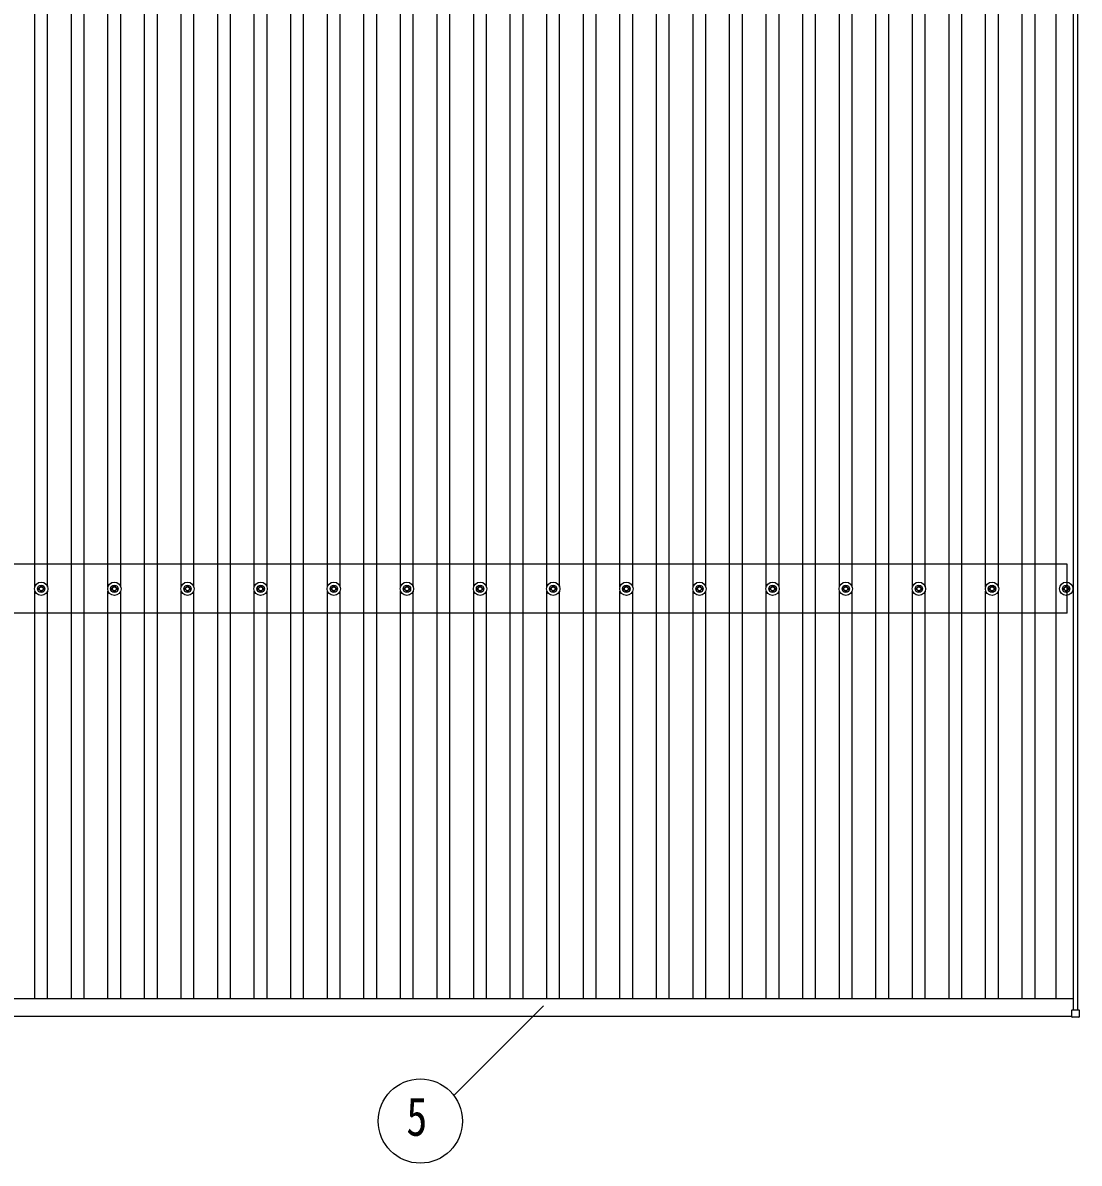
# Model space of a CAD drawing. Units: millimetres, scale not verified. Extents: x -16820 to 16820, y -11880 to 11880.
# Drawn here: x -8161 to -5273, y 1591 to 4710 of the extents above; entities that cross this region are included whole.
import ezdxf
from ezdxf.enums import TextEntityAlignment as Align

# ---------------------------------------------------------------- set-up
doc = ezdxf.new("R2010")
doc.units = ezdxf.units.MM
doc.header["$LTSCALE"] = 50
for name, color, linetype in [('0-4_YKK_13', 4, 'Continuous'), ('0-5_YKK_A1', 4, 'Continuous'), ('0-6_YKK_D', 6, 'Continuous')]:
    doc.layers.add(name, color=color, linetype=linetype)
doc.styles.add('ＭＳ ゴシック', font='')
doc.styles.get('ＭＳ ゴシック').set_extended_font_data('MS Gothic')

msp = doc.modelspace()

# ---------------------------------------------------------------- linework, layer by layer
at = {"layer": '0-4_YKK_13'}
for p, q in [((-8120.92, 3163.56), (-8116.51, 3163.56)), ((-8120.92, 3160.06), (-8116.51, 3160.06)), ((-8112.67, 3171.81), (-8112.67, 3167.39)), ((-8112.67, 3156.23), (-8112.67, 3151.81)), ((-8109.17, 3171.81), (-8109.17, 3167.39)), ((-8109.17, 3156.23), (-8109.17, 3151.81)), ((-8105.34, 3163.56), (-8100.93, 3163.56)), ((-8105.34, 3160.06), (-8100.93, 3160.06)), ((-7920.92, 3163.56), (-7916.51, 3163.56)), ((-7920.92, 3160.06), (-7916.51, 3160.06)), ((-7912.67, 3171.81), (-7912.67, 3167.39)), ((-7912.67, 3156.23), (-7912.67, 3151.81)), ((-7909.17, 3171.81), (-7909.17, 3167.39)), ((-7909.17, 3156.23), (-7909.17, 3151.81)), ((-7905.34, 3163.56), (-7900.93, 3163.56)), ((-7905.34, 3160.06), (-7900.93, 3160.06)), ((-7720.92, 3163.56), (-7716.51, 3163.56)), ((-7720.92, 3160.06), (-7716.51, 3160.06)), ((-7712.67, 3171.81), (-7712.67, 3167.39)), ((-7712.67, 3156.23), (-7712.67, 3151.81)), ((-7709.17, 3171.81), (-7709.17, 3167.39)), ((-7709.17, 3156.23), (-7709.17, 3151.81)), ((-7705.34, 3163.56), (-7700.93, 3163.56)), ((-7705.34, 3160.06), (-7700.93, 3160.06)), ((-7520.92, 3163.56), (-7516.51, 3163.56)), ((-7520.92, 3160.06), (-7516.51, 3160.06)), ((-7512.67, 3171.81), (-7512.67, 3167.39)), ((-7512.67, 3156.23), (-7512.67, 3151.81)), ((-7509.17, 3171.81), (-7509.17, 3167.39)), ((-7509.17, 3156.23), (-7509.17, 3151.81)), ((-7505.34, 3163.56), (-7500.93, 3163.56)), ((-7505.34, 3160.06), (-7500.93, 3160.06)), ((-7320.92, 3163.56), (-7316.51, 3163.56)), ((-7320.92, 3160.06), (-7316.51, 3160.06)), ((-7312.67, 3171.81), (-7312.67, 3167.39)), ((-7312.67, 3156.23), (-7312.67, 3151.81)), ((-7309.17, 3171.81), (-7309.17, 3167.39)), ((-7309.17, 3156.23), (-7309.17, 3151.81)), ((-7305.34, 3163.56), (-7300.93, 3163.56)), ((-7305.34, 3160.06), (-7300.93, 3160.06)), ((-7120.92, 3163.56), (-7116.51, 3163.56)), ((-7120.92, 3160.06), (-7116.51, 3160.06)), ((-7112.67, 3171.81), (-7112.67, 3167.39)), ((-7112.67, 3156.23), (-7112.67, 3151.81)), ((-7109.17, 3171.81), (-7109.17, 3167.39)), ((-7109.17, 3156.23), (-7109.17, 3151.81)), ((-7105.34, 3163.56), (-7100.93, 3163.56)), ((-7105.34, 3160.06), (-7100.93, 3160.06)), ((-6920.92, 3163.56), (-6916.51, 3163.56)), ((-6920.92, 3160.06), (-6916.51, 3160.06)), ((-6912.67, 3171.81), (-6912.67, 3167.39)), ((-6912.67, 3156.23), (-6912.67, 3151.81)), ((-6909.17, 3171.81), (-6909.17, 3167.39)), ((-6909.17, 3156.23), (-6909.17, 3151.81)), ((-6905.34, 3163.56), (-6900.93, 3163.56)), ((-6905.34, 3160.06), (-6900.93, 3160.06)), ((-6720.92, 3163.56), (-6716.51, 3163.56)), ((-6720.92, 3160.06), (-6716.51, 3160.06)), ((-6712.67, 3171.81), (-6712.67, 3167.39)), ((-6712.67, 3156.23), (-6712.67, 3151.81)), ((-6709.17, 3171.81), (-6709.17, 3167.39)), ((-6709.17, 3156.23), (-6709.17, 3151.81)), ((-6705.34, 3163.56), (-6700.93, 3163.56)), ((-6705.34, 3160.06), (-6700.93, 3160.06)), ((-6520.92, 3163.56), (-6516.51, 3163.56)), ((-6520.92, 3160.06), (-6516.51, 3160.06)), ((-6512.67, 3171.81), (-6512.67, 3167.39)), ((-6512.67, 3156.23), (-6512.67, 3151.81)), ((-6509.17, 3171.81), (-6509.17, 3167.39)), ((-6509.17, 3156.23), (-6509.17, 3151.81)), ((-6505.34, 3163.56), (-6500.93, 3163.56)), ((-6505.34, 3160.06), (-6500.93, 3160.06)), ((-6320.92, 3163.56), (-6316.51, 3163.56)), ((-6320.92, 3160.06), (-6316.51, 3160.06)), ((-6312.67, 3171.81), (-6312.67, 3167.39)), ((-6312.67, 3156.23), (-6312.67, 3151.81)), ((-6309.17, 3171.81), (-6309.17, 3167.39)), ((-6309.17, 3156.23), (-6309.17, 3151.81)), ((-6305.34, 3163.56), (-6300.93, 3163.56)), ((-6305.34, 3160.06), (-6300.93, 3160.06)), ((-6120.92, 3163.56), (-6116.51, 3163.56)), ((-6120.92, 3160.06), (-6116.51, 3160.06)), ((-6112.67, 3171.81), (-6112.67, 3167.39)), ((-6112.67, 3156.23), (-6112.67, 3151.81)), ((-6109.17, 3171.81), (-6109.17, 3167.39)), ((-6109.17, 3156.23), (-6109.17, 3151.81)), ((-6105.34, 3163.56), (-6100.93, 3163.56)), ((-6105.34, 3160.06), (-6100.93, 3160.06)), ((-5920.92, 3163.56), (-5916.51, 3163.56)), ((-5920.92, 3160.06), (-5916.51, 3160.06)), ((-5912.67, 3171.81), (-5912.67, 3167.39)), ((-5912.67, 3156.23), (-5912.67, 3151.81)), ((-5909.17, 3171.81), (-5909.17, 3167.39)), ((-5909.17, 3156.23), (-5909.17, 3151.81)), ((-5905.34, 3163.56), (-5900.93, 3163.56)), ((-5905.34, 3160.06), (-5900.93, 3160.06)), ((-5720.92, 3163.56), (-5716.51, 3163.56)), ((-5720.92, 3160.06), (-5716.51, 3160.06)), ((-5712.67, 3171.81), (-5712.67, 3167.39)), ((-5712.67, 3156.23), (-5712.67, 3151.81)), ((-5709.17, 3171.81), (-5709.17, 3167.39)), ((-5709.17, 3156.23), (-5709.17, 3151.81)), ((-5705.34, 3163.56), (-5700.93, 3163.56)), ((-5705.34, 3160.06), (-5700.93, 3160.06)), ((-5520.92, 3163.56), (-5516.51, 3163.56)), ((-5520.92, 3160.06), (-5516.51, 3160.06)), ((-5512.67, 3171.81), (-5512.67, 3167.39)), ((-5512.67, 3156.23), (-5512.67, 3151.81)), ((-5509.17, 3171.81), (-5509.17, 3167.39)), ((-5509.17, 3156.23), (-5509.17, 3151.81)), ((-5505.34, 3163.56), (-5500.93, 3163.56)), ((-5505.34, 3160.06), (-5500.93, 3160.06)), ((-5318.17, 3163.56), (-5313.75, 3163.56)), ((-5318.17, 3160.06), (-5313.75, 3160.06)), ((-5309.92, 3171.81), (-5309.92, 3167.39)), ((-5309.92, 3156.23), (-5309.92, 3151.81)), ((-5306.42, 3171.81), (-5306.42, 3167.39)), ((-5306.42, 3156.23), (-5306.42, 3151.81)), ((-5302.59, 3163.56), (-5298.17, 3163.56)), ((-5302.59, 3160.06), (-5298.17, 3160.06)), ((-5292.62, 1990.81), (-5292.62, 2008.81)), ((-5291.62, 2009.81), (-5273.62, 2009.81)), ((-5272.62, 2008.81), (-5272.62, 1990.81)), ((-5273.62, 1989.81), (-5291.62, 1989.81))]:
    msp.add_line(p, q, dxfattribs=at)
for centre, radius in [((-8110.92, 3161.81), 18.25), ((-8110.92, 3161.81), 10.15), ((-8110.92, 3161.81), 5.85), ((-8110.92, 3161.81), 5.25), ((-7910.92, 3161.81), 18.25), ((-7910.92, 3161.81), 10.15), ((-7910.92, 3161.81), 5.85), ((-7910.92, 3161.81), 5.25), ((-7710.92, 3161.81), 18.25), ((-7710.92, 3161.81), 10.15), ((-7710.92, 3161.81), 5.85), ((-7710.92, 3161.81), 5.25), ((-7510.92, 3161.81), 18.25), ((-7510.92, 3161.81), 10.15), ((-7510.92, 3161.81), 5.85), ((-7510.92, 3161.81), 5.25), ((-7310.92, 3161.81), 18.25), ((-7310.92, 3161.81), 10.15), ((-7310.92, 3161.81), 5.85), ((-7310.92, 3161.81), 5.25), ((-7110.92, 3161.81), 18.25), ((-7110.92, 3161.81), 10.15), ((-7110.92, 3161.81), 5.85), ((-7110.92, 3161.81), 5.25), ((-6910.92, 3161.81), 18.25), ((-6910.92, 3161.81), 10.15), ((-6910.92, 3161.81), 5.85), ((-6910.92, 3161.81), 5.25), ((-6710.92, 3161.81), 18.25), ((-6710.92, 3161.81), 10.15), ((-6710.92, 3161.81), 5.85), ((-6710.92, 3161.81), 5.25), ((-6510.92, 3161.81), 18.25), ((-6510.92, 3161.81), 10.15), ((-6510.92, 3161.81), 5.85), ((-6510.92, 3161.81), 5.25), ((-6310.92, 3161.81), 18.25), ((-6310.92, 3161.81), 10.15), ((-6310.92, 3161.81), 5.85), ((-6310.92, 3161.81), 5.25), ((-6110.92, 3161.81), 18.25), ((-6110.92, 3161.81), 10.15), ((-6110.92, 3161.81), 5.85), ((-6110.92, 3161.81), 5.25), ((-5910.92, 3161.81), 18.25), ((-5910.92, 3161.81), 10.15), ((-5910.92, 3161.81), 5.85), ((-5910.92, 3161.81), 5.25), ((-5710.92, 3161.81), 18.25), ((-5710.92, 3161.81), 10.15), ((-5710.92, 3161.81), 5.85), ((-5710.92, 3161.81), 5.25), ((-5510.92, 3161.81), 18.25), ((-5510.92, 3161.81), 10.15), ((-5510.92, 3161.81), 5.85), ((-5510.92, 3161.81), 5.25), ((-5308.17, 3161.81), 18.25), ((-5308.17, 3161.81), 10.15), ((-5308.17, 3161.81), 5.85), ((-5308.17, 3161.81), 5.25)]:
    msp.add_circle(centre, radius, dxfattribs=at)
for centre, start, end in [((-5291.62, 2008.81), 90, 180), ((-5273.62, 2008.81), 0, 90), ((-5291.62, 1990.81), 180, 270), ((-5273.62, 1990.81), 270, 0)]:
    msp.add_arc(centre, 1, start, end, dxfattribs=at)
at = {"layer": '0-5_YKK_A1'}
for p, q in [((-5287.92, 2009.81), (-5287.92, 7408.26)), ((-5275.92, 2009.81), (-5275.92, 7408.26)), ((-8028.42, 2041.1), (-8028.42, 7382.17)), ((-7993.42, 2041.1), (-7993.42, 7382.17)), ((-7828.42, 2041.1), (-7828.42, 7382.17)), ((-7793.42, 2041.1), (-7793.42, 7382.17)), ((-7628.42, 2041.1), (-7628.42, 7382.17)), ((-7593.42, 2041.1), (-7593.42, 7382.17)), ((-7428.42, 2041.1), (-7428.42, 7382.17)), ((-7393.42, 2041.1), (-7393.42, 7382.17)), ((-7228.42, 2041.1), (-7228.42, 7382.17)), ((-7193.42, 2041.1), (-7193.42, 7382.17)), ((-7028.42, 2041.1), (-7028.42, 7382.17)), ((-6993.42, 2041.1), (-6993.42, 7382.17)), ((-6828.42, 2041.1), (-6828.42, 7382.17)), ((-6793.42, 2041.1), (-6793.42, 7382.17)), ((-6628.42, 2041.1), (-6628.42, 7382.17)), ((-6593.42, 2041.1), (-6593.42, 7382.17)), ((-6428.42, 2041.1), (-6428.42, 7382.17)), ((-6393.42, 2041.1), (-6393.42, 7382.17)), ((-6228.42, 2041.1), (-6228.42, 7382.17)), ((-6193.42, 2041.1), (-6193.42, 7382.17)), ((-6028.42, 2041.1), (-6028.42, 7382.17)), ((-5993.42, 2041.1), (-5993.42, 7382.17)), ((-5828.42, 2041.1), (-5828.42, 7382.17)), ((-5793.42, 2041.1), (-5793.42, 7382.17)), ((-5628.42, 2041.1), (-5628.42, 7382.17)), ((-5593.42, 2041.1), (-5593.42, 7382.17)), ((-5428.42, 2041.1), (-5428.42, 7382.17)), ((-5393.42, 2041.1), (-5393.42, 7382.17)), ((-5335.92, 2041.1), (-5335.92, 7382.17)), ((-8128.42, 3165.95), (-8128.42, 6256.62)), ((-8093.42, 3165.95), (-8093.42, 6256.64)), ((-7928.42, 3165.95), (-7928.42, 6256.62)), ((-7893.42, 3165.95), (-7893.42, 6256.64)), ((-7728.42, 3165.95), (-7728.42, 6256.62)), ((-7693.42, 3165.95), (-7693.42, 6256.64)), ((-7528.42, 3165.95), (-7528.42, 6256.62)), ((-7493.42, 3165.95), (-7493.42, 6256.64)), ((-7328.42, 3165.95), (-7328.42, 6256.62)), ((-7293.42, 3165.95), (-7293.42, 6256.64)), ((-7128.42, 3165.95), (-7128.42, 6256.62)), ((-7093.42, 3165.95), (-7093.42, 6256.64)), ((-6928.42, 3165.95), (-6928.42, 6256.62)), ((-6893.42, 3165.95), (-6893.42, 6256.64)), ((-6728.42, 3165.95), (-6728.42, 6256.62)), ((-6693.42, 3165.95), (-6693.42, 6256.64)), ((-6528.42, 3165.95), (-6528.42, 6256.62)), ((-6493.42, 3165.95), (-6493.42, 6256.64)), ((-6328.42, 3165.95), (-6328.42, 6256.62)), ((-6293.42, 3165.95), (-6293.42, 6256.64)), ((-6128.42, 3165.95), (-6128.42, 6256.62)), ((-6093.42, 3165.95), (-6093.42, 6256.64)), ((-5928.42, 3165.95), (-5928.42, 6256.62)), ((-5893.42, 3165.95), (-5893.42, 6256.64)), ((-5728.42, 3165.95), (-5728.42, 6256.62)), ((-5693.42, 3165.95), (-5693.42, 6256.64)), ((-5528.42, 3165.95), (-5528.42, 6256.62)), ((-5493.42, 3165.95), (-5493.42, 6256.64)), ((-5305.84, 3228.81), (-13710.92, 3228.81)), ((-5305.84, 3094.81), (-5305.84, 3228.81)), ((-8128.42, 2041.1), (-8128.42, 3155.6)), ((-8093.42, 2041.1), (-8093.42, 3155.6)), ((-7928.42, 2041.1), (-7928.42, 3155.6)), ((-7893.42, 2041.1), (-7893.42, 3155.6)), ((-7728.42, 2041.1), (-7728.42, 3155.6)), ((-7693.42, 2041.1), (-7693.42, 3155.6)), ((-7528.42, 2041.1), (-7528.42, 3155.6)), ((-7493.42, 2041.1), (-7493.42, 3155.6)), ((-7328.42, 2041.1), (-7328.42, 3155.6)), ((-7293.42, 2041.1), (-7293.42, 3155.6)), ((-7128.42, 2041.1), (-7128.42, 3155.6)), ((-7093.42, 2041.1), (-7093.42, 3155.6)), ((-6928.42, 2041.1), (-6928.42, 3155.6)), ((-6893.42, 2041.1), (-6893.42, 3155.6)), ((-6728.42, 2041.1), (-6728.42, 3155.6)), ((-6693.42, 2041.1), (-6693.42, 3155.6)), ((-6528.42, 2041.1), (-6528.42, 3155.6)), ((-6493.42, 2041.1), (-6493.42, 3155.6)), ((-6328.42, 2041.1), (-6328.42, 3155.6)), ((-6293.42, 2041.1), (-6293.42, 3155.6)), ((-6128.42, 2041.1), (-6128.42, 3155.6)), ((-6093.42, 2041.1), (-6093.42, 3155.6)), ((-5928.42, 2041.1), (-5928.42, 3155.6)), ((-5893.42, 2041.1), (-5893.42, 3155.6)), ((-5728.42, 2041.1), (-5728.42, 3155.6)), ((-5693.42, 2041.1), (-5693.42, 3155.6)), ((-5528.42, 2041.1), (-5528.42, 3155.6)), ((-5493.42, 2041.1), (-5493.42, 3155.6)), ((-5305.84, 3094.81), (-13710.92, 3094.81)), ((-13733.92, 2041.1), (-5287.92, 2041.1)), ((-8300.92, 1993.11), (-5292.62, 1993.11))]:
    msp.add_line(p, q, dxfattribs=at)
at = {"layer": '0-6_YKK_D'}
msp.add_line((-6982.92, 1776.1), (-6737.58, 2021.44), dxfattribs=at)
msp.add_circle((-7074.21, 1705.82), 115.2, dxfattribs=at)

# ---------------------------------------------------------------- texts
at = {"layer": '0-6_YKK_D', "style": 'ＭＳ ゴシック', "width": 0.8}
msp.add_text('5', height=105.6, dxfattribs=at).set_placement((-7112.61, 1633.82), align=Align.BOTTOM_LEFT)

doc.saveas('drawing.dxf')
